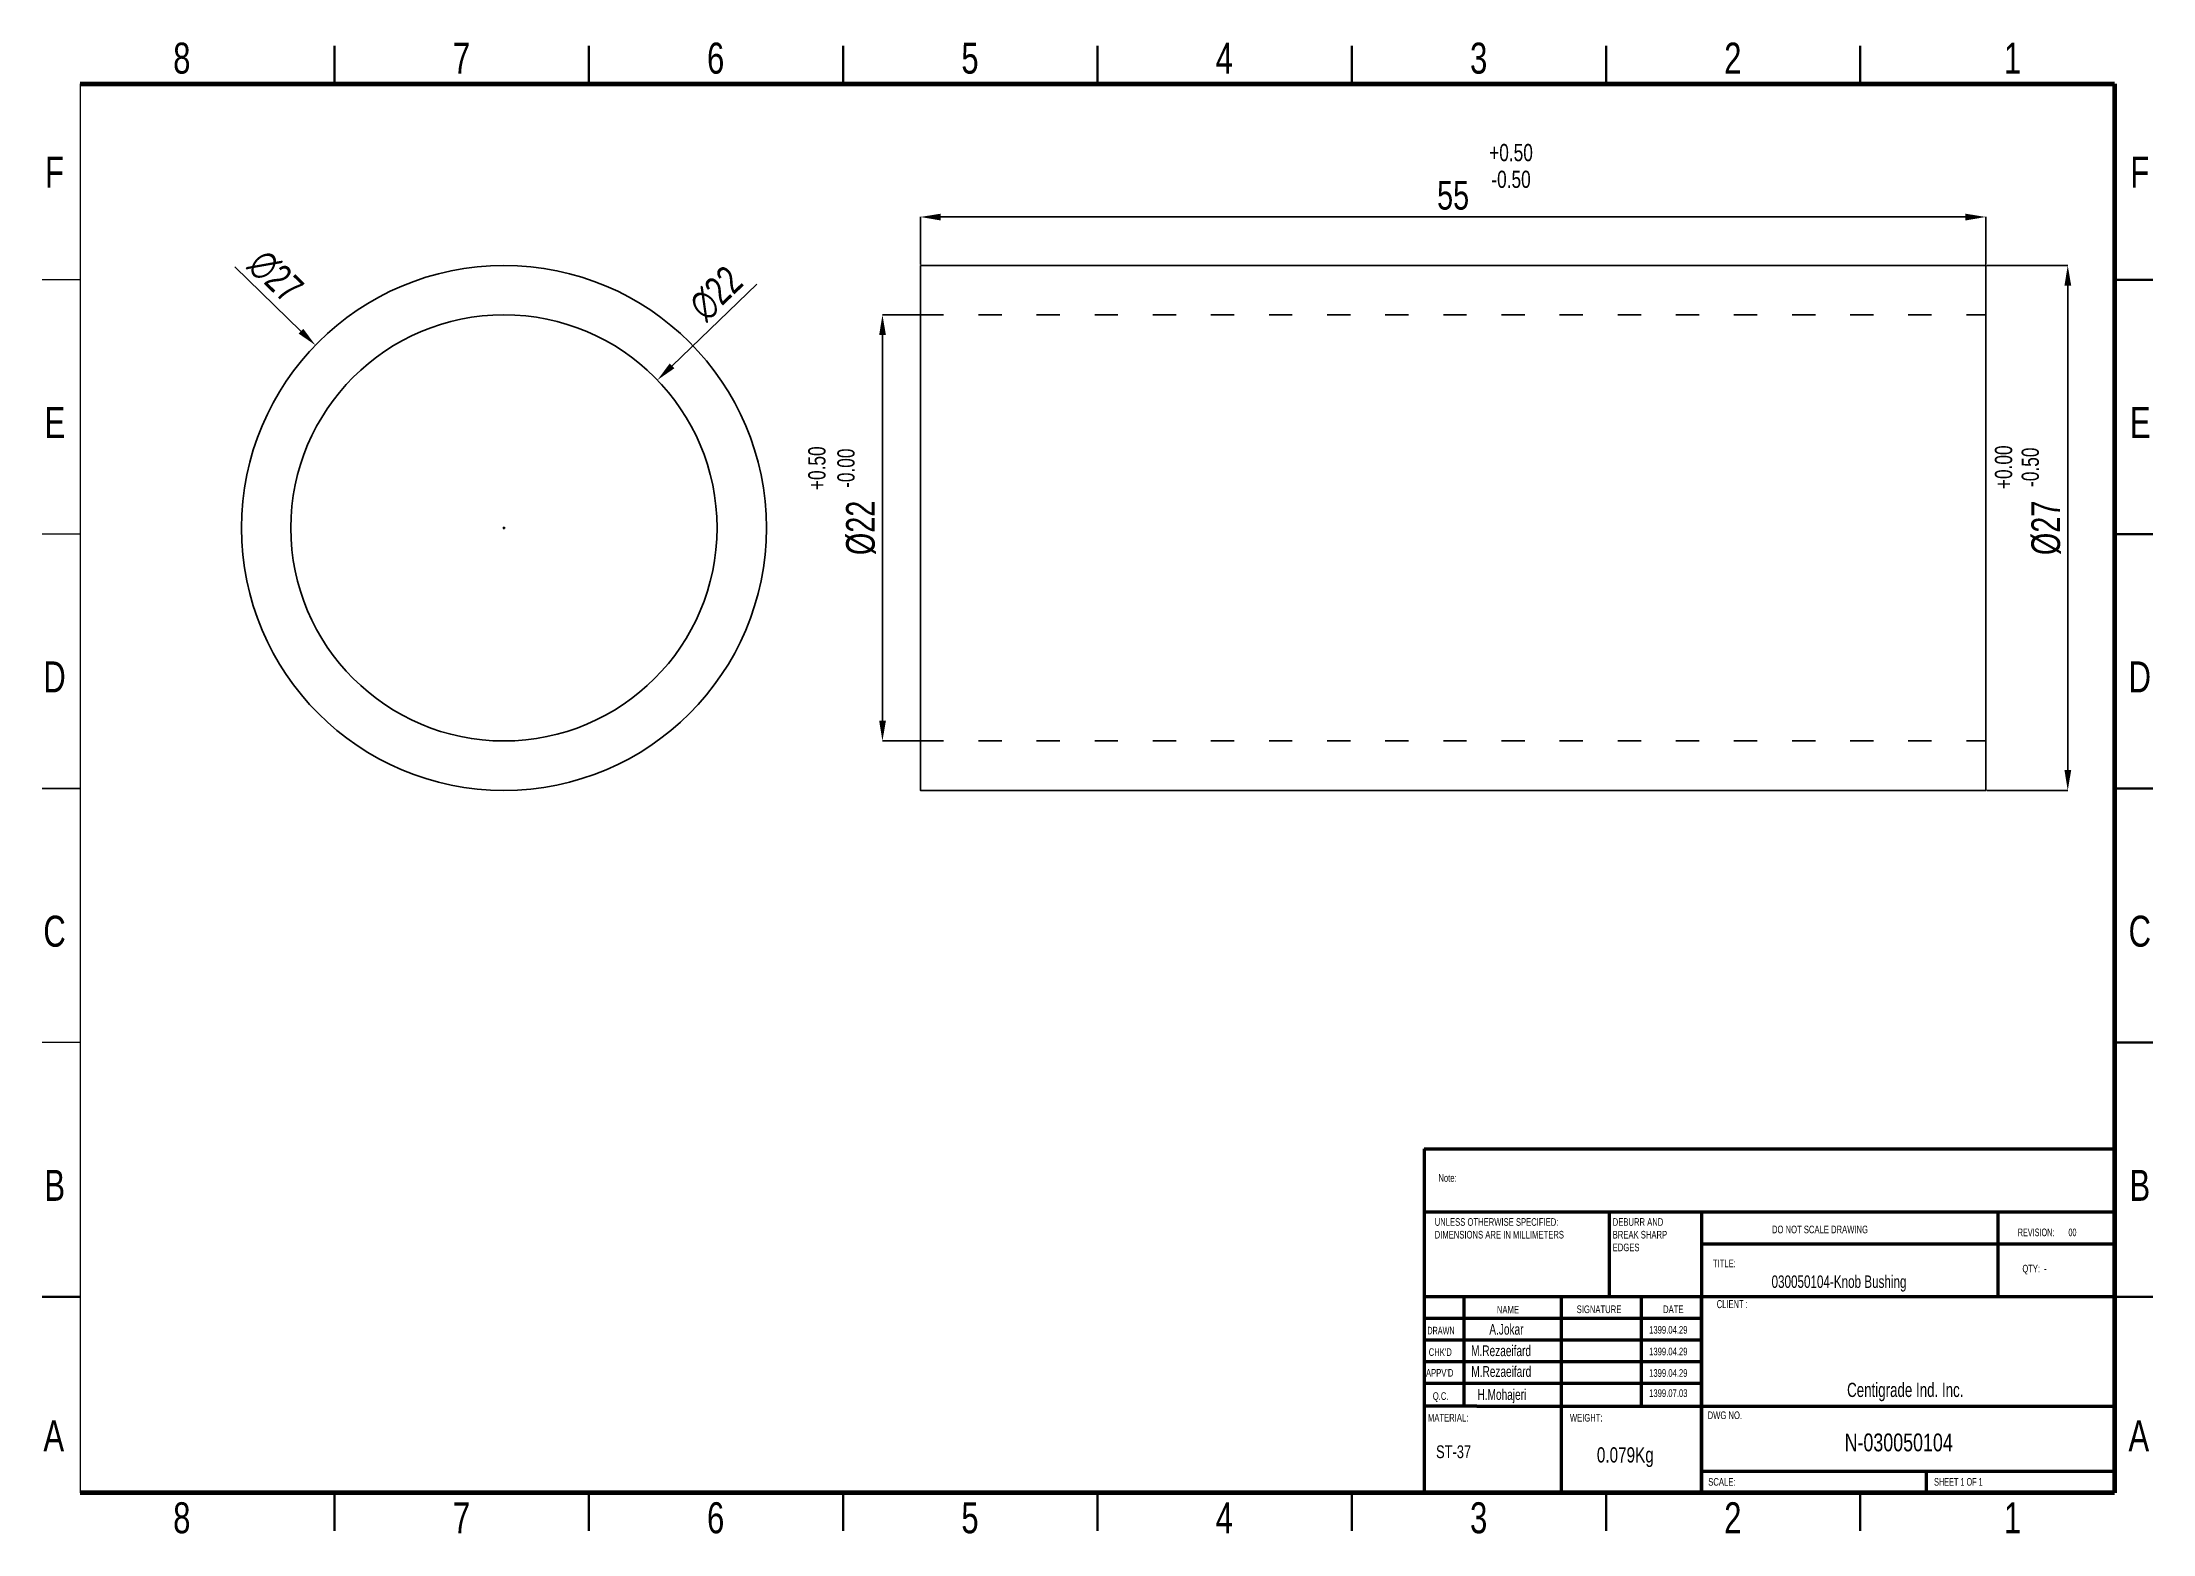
# Model space of a CAD drawing. Header units: millimetres. Extents: x 1035 to 1144, y 631 to 708.
import ezdxf

# ---------------------------------------------------------------- set-up
doc = ezdxf.new("R2010")
doc.units = ezdxf.units.MM
doc.header["$LTSCALE"] = 0.1
doc.linetypes.add('ACAD_ISO03W100', pattern=[30, 12, -18])
doc.styles.add('SLDTEXTSTYLE0', font='TXT', dxfattribs={"width": 0.75})
doc.styles.add('SLDTEXTSTYLE1', font='TXT', dxfattribs={"width": 0.686449})
doc.styles.add('SLDTEXTSTYLE2', font='TXT', dxfattribs={"width": 0.652778})
doc.styles.add('SLDTEXTSTYLE3', font='TXT', dxfattribs={"width": 0.692308})
doc.styles.add('SLDTEXTSTYLE4', font='TXT', dxfattribs={"width": 0.7})
doc.styles.add('SLDTEXTSTYLE5', font='TXT', dxfattribs={"width": 0.678571})
doc.dimstyles.new('SLDDIMSTYLE30', dxfattribs={"dimscale": 0.7, "dimtxt": 2.116667, "dimasz": 1.5, "dimexe": 0, "dimexo": 0.0625, "dimgap": 0.529167, "dimtad": 1, "dimdec": 0, "dimrnd": 1e-09, "dimzin": 12, "dimdsep": 46, "dimtxsty": 'SLDTEXTSTYLE0', "dimcen": 0.09, "dimadec": 0, "dimazin": 3, "dimtfac": 1, "dimtdec": 0, "dimtofl": 0, "dimtmove": 0, "dimatfit": 3, "dimfxl": 1, "dimfrac": 2, "dimtolj": 1, "dimtzin": 12, "dimarcsym": 0})

# ---------------------------------------------------------------- blocks, each defined once
blk = doc.blocks.new('SW_NOTE_62')
at = {"color": 0, "linetype": 'Continuous', "lineweight": 0, "char_height": 1.5, "attachment_point": 1, "style": 'SLDTEXTSTYLE0'}
for s, insert in [('UNLESS OTHERWISE SPECIFIED:', (0, 1.93)), ('DIMENSIONS ARE IN MILLIMETERS', (0, -0.57))]:
    blk.add_mtext(s, dxfattribs=dict(at, insert=insert))
blk = doc.blocks.new('SW_NOTE_63')
at = {"color": 0, "linetype": 'Continuous', "lineweight": 0, "char_height": 1.5, "attachment_point": 1, "style": 'SLDTEXTSTYLE0'}
for s, insert in [('DEBURR AND', (0, 1.93)), ('BREAK SHARP', (0, -0.57)), ('EDGES', (0, -3.07))]:
    blk.add_mtext(s, dxfattribs=dict(at, insert=insert))
blk = doc.blocks.new('*D3')
at = {"color": 0, "lineweight": -2, "transparency": 16777216}
for p, q in [((1080.27, 696.3), (1080.27, 698.76)), ((1081.32, 698.76), (1134.22, 698.76)), ((1135.27, 696.3), (1135.27, 698.76))]:
    blk.add_line(p, q, dxfattribs=at)
at = {"color": 0, "transparency": 16777216}
for points in [[(1081.32, 698.93), (1081.32, 698.58), (1080.27, 698.76)], [(1134.22, 698.93), (1134.22, 698.58), (1135.27, 698.76)]]:
    blk.add_solid(points, dxfattribs=at)
at = {"layer": 'Defpoints', "color": 0, "transparency": 16777216}
for p in [(1135.27, 698.76), (1080.27, 696.26), (1135.27, 696.26)]:
    blk.add_point(p, dxfattribs=at)
at = {"color": 0, "transparency": 16777216, "insert": (1107.77, 699.87), "char_height": 1.482, "attachment_point": 5, "style": 'SLDTEXTSTYLE0'}
blk.add_mtext('\\A1;55', dxfattribs=at)
blk = doc.blocks.new('*D4')
at = {"color": 0, "lineweight": -2, "transparency": 16777216}
for p, q in [((1044.87, 696.18), (1048.29, 692.87)), ((1058.71, 682.71), (1058.84, 682.71)), ((1058.77, 682.65), (1058.77, 682.77))]:
    blk.add_line(p, q, dxfattribs=at)
at = {"color": 0, "transparency": 16777216}
blk.add_solid([(1048.41, 692.99), (1048.17, 692.74), (1049.04, 692.14)], dxfattribs=at)
at = {"layer": 'Defpoints', "color": 0, "transparency": 16777216}
for p in [(1049.04, 692.14), (1068.5, 673.28)]:
    blk.add_point(p, dxfattribs=at)
at = {"color": 0, "transparency": 16777216, "insert": (1046.98, 695.69), "char_height": 1.482, "attachment_point": 5, "rotation": 315.8966, "style": 'SLDTEXTSTYLE0'}
blk.add_mtext('\\A1;∅27', dxfattribs=at)
blk = doc.blocks.new('*D5')
at = {"color": 0, "lineweight": -2, "transparency": 16777216}
for p, q in [((1071.82, 695.29), (1067.45, 691.07)), ((1058.71, 682.71), (1058.84, 682.71)), ((1058.77, 682.65), (1058.77, 682.77))]:
    blk.add_line(p, q, dxfattribs=at)
at = {"color": 0, "transparency": 16777216}
blk.add_solid([(1067.33, 691.2), (1067.57, 690.95), (1066.69, 690.34)], dxfattribs=at)
at = {"layer": 'Defpoints', "color": 0, "transparency": 16777216}
for p in [(1066.69, 690.34), (1050.86, 675.07)]:
    blk.add_point(p, dxfattribs=at)
at = {"color": 0, "transparency": 16777216, "insert": (1069.72, 694.81), "char_height": 1.482, "attachment_point": 5, "rotation": 43.9612, "style": 'SLDTEXTSTYLE0'}
blk.add_mtext('\\A1;∅22', dxfattribs=at)
blk = doc.blocks.new('*D6')
at = {"color": 0, "lineweight": -2, "transparency": 16777216}
for p, q in [((1080.23, 693.71), (1078.31, 693.71)), ((1078.31, 672.76), (1078.31, 692.66)), ((1080.23, 671.71), (1078.31, 671.71))]:
    blk.add_line(p, q, dxfattribs=at)
at = {"color": 0, "transparency": 16777216}
for points in [[(1078.14, 692.66), (1078.49, 692.66), (1078.31, 693.71)], [(1078.14, 672.76), (1078.49, 672.76), (1078.31, 671.71)]]:
    blk.add_solid(points, dxfattribs=at)
at = {"layer": 'Defpoints', "color": 0, "transparency": 16777216}
for p in [(1078.31, 693.71), (1080.27, 693.71), (1080.27, 671.71)]:
    blk.add_point(p, dxfattribs=at)
at = {"color": 0, "transparency": 16777216, "insert": (1077.2, 682.71), "char_height": 1.482, "attachment_point": 5, "rotation": 90, "style": 'SLDTEXTSTYLE0'}
blk.add_mtext('\\A1;%%C22', dxfattribs=at)
blk = doc.blocks.new('*D7')
at = {"color": 0, "lineweight": -2, "transparency": 16777216}
for p, q in [((1135.32, 696.26), (1139.5, 696.26)), ((1139.5, 670.21), (1139.5, 695.21)), ((1135.32, 669.16), (1139.5, 669.16))]:
    blk.add_line(p, q, dxfattribs=at)
at = {"color": 0, "transparency": 16777216}
for points in [[(1139.33, 695.21), (1139.68, 695.21), (1139.5, 696.26)], [(1139.33, 670.21), (1139.68, 670.21), (1139.5, 669.16)]]:
    blk.add_solid(points, dxfattribs=at)
at = {"layer": 'Defpoints', "color": 0, "transparency": 16777216}
for p in [(1135.27, 696.26), (1139.5, 696.26), (1135.27, 669.16)]:
    blk.add_point(p, dxfattribs=at)
at = {"color": 0, "transparency": 16777216, "insert": (1138.39, 682.71), "char_height": 1.482, "attachment_point": 5, "rotation": 90, "style": 'SLDTEXTSTYLE0'}
blk.add_mtext('\\A1;%%C27', dxfattribs=at)

msp = doc.modelspace()

# ---------------------------------------------------------------- linework, layer by layer
at = {"linetype": 'Continuous', "lineweight": 35}
for p, q in [((1050.03, 705.63), (1050.03, 707.6)), ((1063.16, 705.63), (1063.16, 707.6)), ((1076.28, 705.63), (1076.28, 707.6)), ((1089.41, 707.6), (1089.41, 705.63)), ((1089.41, 705.63), (1089.41, 707.6)), ((1102.54, 705.63), (1102.54, 707.6)), ((1115.67, 705.63), (1115.67, 707.6)), ((1128.79, 705.63), (1128.79, 707.6)), ((1141.92, 695.52), (1143.89, 695.52)), ((1141.92, 682.39), (1143.89, 682.39)), ((1143.89, 669.26), (1141.92, 669.26)), ((1141.92, 669.26), (1143.89, 669.26)), ((1141.92, 656.14), (1143.89, 656.14)), ((1036.9, 643.01), (1034.93, 643.01)), ((1141.92, 643.01), (1143.89, 643.01)), ((1050.03, 632.9), (1050.03, 630.93)), ((1063.16, 632.9), (1063.16, 630.93)), ((1076.28, 632.9), (1076.28, 630.93)), ((1089.41, 630.93), (1089.41, 632.9)), ((1089.41, 632.9), (1089.41, 630.93)), ((1102.54, 632.9), (1102.54, 630.93)), ((1115.67, 632.9), (1115.67, 630.93)), ((1128.79, 632.9), (1128.79, 630.93))]:
    msp.add_line(p, q, dxfattribs=at)
at = {"linetype": 'Continuous', "lineweight": 70}
for p, q in [((1036.9, 705.63), (1141.92, 705.63)), ((1141.92, 705.63), (1141.92, 632.9)), ((1141.92, 632.9), (1036.9, 632.9))]:
    msp.add_line(p, q, dxfattribs=at)
at = {"lineweight": 20}
msp.add_line((1036.9, 705.63), (1036.9, 632.9), dxfattribs=at)
at = {"linetype": 'Continuous', "lineweight": 20}
for p, q in [((1036.9, 695.52), (1034.93, 695.52)), ((1036.9, 682.39), (1034.93, 682.39)), ((1034.93, 669.26), (1036.9, 669.26)), ((1036.9, 669.26), (1034.93, 669.26)), ((1036.9, 656.14), (1034.93, 656.14))]:
    msp.add_line(p, q, dxfattribs=at)
at = {"linetype": 'ACAD_ISO03W100'}
for p, q in [((1080.27, 693.71), (1135.27, 693.71)), ((1080.27, 671.71), (1135.27, 671.71))]:
    msp.add_line(p, q, dxfattribs=at)
at = {"linetype": 'Continuous', "lineweight": 50}
for p, q in [((1106.27, 650.65), (1141.92, 650.65)), ((1106.27, 650.65), (1106.27, 647.41)), ((1106.27, 647.41), (1141.92, 647.41)), ((1106.27, 647.41), (1106.27, 632.97)), ((1115.82, 647.41), (1115.82, 643.01)), ((1120.6, 647.41), (1120.6, 632.9)), ((1135.91, 643.01), (1135.91, 647.41)), ((1141.92, 645.73), (1120.6, 645.73)), ((1141.92, 643.01), (1106.27, 643.01)), ((1108.32, 643.01), (1108.32, 637.37)), ((1113.35, 643.01), (1113.35, 632.97)), ((1117.48, 643.01), (1117.48, 637.37)), ((1120.6, 632.97), (1120.6, 643.01)), ((1120.6, 641.89), (1106.27, 641.89)), ((1120.6, 640.78), (1106.27, 640.78)), ((1120.6, 639.66), (1106.27, 639.66)), ((1120.6, 638.55), (1106.27, 638.55)), ((1109, 637.37), (1106.27, 637.37)), ((1109, 637.37), (1141.92, 637.37)), ((1120.6, 634.02), (1141.92, 634.02)), ((1132.21, 632.9), (1132.21, 634.02))]:
    msp.add_line(p, q, dxfattribs=at)
msp.add_lwpolyline([(1080.27, 696.26), (1080.27, 669.16), (1135.27, 669.16), (1135.27, 696.26)], close=True)
for radius in [13.55, 11]:
    msp.add_circle((1058.77, 682.71), radius)

# ---------------------------------------------------------------- block references
at = {"linetype": 'Continuous', "lineweight": 0, "xscale": 0.2625474665423856, "yscale": 0.2625474665423856, "zscale": 0.2625474665423856}
for name, p in [('SW_NOTE_62', (1106.82, 646.57)), ('SW_NOTE_63', (1116.01, 646.57))]:
    msp.add_blockref(name, p, dxfattribs=at)

# ---------------------------------------------------------------- texts
at = {"linetype": 'Continuous', "lineweight": 0}
for s, insert, char_height, attachment_point, style in [('8', (1042.14, 707.76), 1.6, 2, 'SLDTEXTSTYLE0'), ('7', (1056.58, 707.76), 1.6, 2, 'SLDTEXTSTYLE0'), ('6', (1069.7, 707.76), 1.6, 2, 'SLDTEXTSTYLE0'), ('5', (1082.83, 707.76), 1.6, 2, 'SLDTEXTSTYLE0'), ('4', (1095.96, 707.76), 1.6, 2, 'SLDTEXTSTYLE0'), ('3', (1109.09, 707.76), 1.6, 2, 'SLDTEXTSTYLE0'), ('2', (1122.21, 707.76), 1.6, 2, 'SLDTEXTSTYLE0'), ('1', (1136.65, 707.76), 1.6, 2, 'SLDTEXTSTYLE0'), ('F', (1035.57, 701.88), 1.6, 2, 'SLDTEXTSTYLE0'), ('F', (1143.22, 701.88), 1.6, 2, 'SLDTEXTSTYLE0'), ('E', (1143.24, 688.95), 1.6, 2, 'SLDTEXTSTYLE0'), ('D', (1143.22, 675.82), 1.6, 2, 'SLDTEXTSTYLE0'), ('C', (1143.22, 662.69), 1.6, 2, 'SLDTEXTSTYLE0'), ('B', (1143.22, 649.57), 1.6, 2, 'SLDTEXTSTYLE0'), ('Note:', (1107.01, 649.35), 0.394, 1, 'SLDTEXTSTYLE0'), ('DO NOT SCALE DRAWING', (1124.23, 646.69), 0.3938, 1, 'SLDTEXTSTYLE0'), ('REVISION:       00', (1136.92, 646.54), 0.3938, 1, 'SLDTEXTSTYLE2'), ('TITLE:', (1121.18, 644.94), 0.394, 1, 'SLDTEXTSTYLE0'), ('030050104-Knob Bushing ', (1124.21, 644.12), 0.6432, 1, 'SLDTEXTSTYLE4'), ('QTY:  -', (1137.16, 644.67), 0.394, 1, 'SLDTEXTSTYLE5'), ('CLIENT :', (1121.38, 642.85), 0.417, 1, 'SLDTEXTSTYLE4'), ('NAME', (1110.03, 642.55), 0.394, 1, 'SLDTEXTSTYLE0'), ('SIGNATURE', (1114.15, 642.57), 0.394, 1, 'SLDTEXTSTYLE0'), ('DATE', (1118.61, 642.57), 0.394, 1, 'SLDTEXTSTYLE0'), ('DRAWN', (1106.44, 641.47), 0.394, 1, 'SLDTEXTSTYLE1'), ('A.Jokar', (1109.64, 641.62), 0.556, 1, 'SLDTEXTSTYLE4'), ('1399.04.29', (1117.89, 641.51), 0.394, 1, 'SLDTEXTSTYLE0'), ("CHK'D", (1106.51, 640.36), 0.394, 1, 'SLDTEXTSTYLE0'), ('M.Rezaeifard', (1108.7, 640.51), 0.5557, 1, 'SLDTEXTSTYLE4'), ('1399.04.29', (1117.89, 640.39), 0.394, 1, 'SLDTEXTSTYLE0'), ("APPV'D", (1106.37, 639.29), 0.394, 1, 'SLDTEXTSTYLE0'), ('M.Rezaeifard', (1108.71, 639.44), 0.5557, 1, 'SLDTEXTSTYLE4'), ('1399.04.29', (1117.89, 639.28), 0.394, 1, 'SLDTEXTSTYLE0'), ('Centigrade Ind. Inc.', (1128.11, 638.58), 0.7351, 1, 'SLDTEXTSTYLE4'), ('Q.C.', (1106.72, 638.09), 0.394, 1, 'SLDTEXTSTYLE0'), ('H.Mohajeri', (1109.03, 638.25), 0.556, 1, 'SLDTEXTSTYLE4'), ('1399.07.03', (1117.89, 638.24), 0.394, 1, 'SLDTEXTSTYLE0'), ('A', (1035.53, 636.64), 1.6, 2, 'SLDTEXTSTYLE0'), ('MATERIAL:', (1106.47, 636.97), 0.394, 1, 'SLDTEXTSTYLE0'), ('WEIGHT:', (1113.8, 636.97), 0.393, 1, 'SLDTEXTSTYLE0'), ('DWG NO.', (1120.91, 637.1), 0.394, 1, 'SLDTEXTSTYLE0'), ('A', (1143.17, 636.64), 1.6, 2, 'SLDTEXTSTYLE0'), ('0.079Kg', (1115.19, 635.25), 0.787, 1, 'SLDTEXTSTYLE0'), ('N-030050104', (1127.98, 635.96), 0.9189, 1, 'SLDTEXTSTYLE0'), ('SCALE:', (1120.94, 633.66), 0.394, 1, 'SLDTEXTSTYLE0'), ('SHEET 1 OF 1', (1132.6, 633.66), 0.3938, 1, 'SLDTEXTSTYLE3'), ('8', (1042.14, 632.41), 1.6, 2, 'SLDTEXTSTYLE0'), ('7', (1056.58, 632.41), 1.6, 2, 'SLDTEXTSTYLE0'), ('6', (1069.7, 632.41), 1.6, 2, 'SLDTEXTSTYLE0'), ('5', (1082.83, 632.41), 1.6, 2, 'SLDTEXTSTYLE0'), ('4', (1095.96, 632.41), 1.6, 2, 'SLDTEXTSTYLE0'), ('3', (1109.09, 632.41), 1.6, 2, 'SLDTEXTSTYLE0'), ('2', (1122.21, 632.41), 1.6, 2, 'SLDTEXTSTYLE0'), ('1', (1136.65, 632.41), 1.6, 2, 'SLDTEXTSTYLE0')]:
    msp.add_mtext(s, dxfattribs=dict(at, insert=insert, char_height=char_height, attachment_point=attachment_point, style=style))
at = {"color": 7, "linetype": 'Continuous', "lineweight": 18, "char_height": 0.889, "attachment_point": 2, "style": 'SLDTEXTSTYLE0'}
for s, insert in [('\\A1;+0.50', (1110.76, 702.53)), ('\\A1;-0.50', (1110.76, 701.15))]:
    msp.add_mtext(s, dxfattribs=dict(at, insert=insert))
at = {"linetype": 'Continuous', "lineweight": 20, "char_height": 1.6, "attachment_point": 2, "style": 'SLDTEXTSTYLE0'}
for s, insert in [('E', (1035.59, 688.95)), ('D', (1035.57, 675.82)), ('C', (1035.57, 662.69)), ('B', (1035.58, 649.57))]:
    msp.add_mtext(s, dxfattribs=dict(at, insert=insert))
at = {"color": 7, "linetype": 'Continuous', "lineweight": 18, "char_height": 0.889, "attachment_point": 2, "rotation": 90, "style": 'SLDTEXTSTYLE0'}
for s, insert in [('\\A1;+0.50', (1074.48, 685.79)), ('\\A1;-0.00', (1075.98, 685.79)), ('\\A1;+0.00', (1135.74, 685.84)), ('\\A1;-0.50', (1137.12, 685.84))]:
    msp.add_mtext(s, dxfattribs=dict(at, insert=insert))
at = {"color": 7, "linetype": 'Continuous', "lineweight": 0, "insert": (1106.89, 635.35), "char_height": 0.662, "attachment_point": 1, "style": 'SLDTEXTSTYLE0'}
msp.add_mtext('ST-37', dxfattribs=at)

# ---------------------------------------------------------------- dimensions: what is measured, and where the dimension line sits
dim = msp.add_linear_dim(base=(1135.27, 698.76), p1=(1080.27, 696.26), p2=(1135.27, 696.26), dimstyle='SLDDIMSTYLE30')
dim.commit()
dim.dimension.update_dxf_attribs({"geometry": '*D3', "text_midpoint": (1107.77, 699.87)})
dim = msp.add_diameter_dim_2p(p1=(1068.5, 673.28), p2=(1049.04, 692.14), dimstyle='SLDDIMSTYLE30')
dim.commit()
dim.dimension.update_dxf_attribs({"geometry": '*D4', "text_midpoint": (1046.98, 695.69)})
dim = msp.add_diameter_dim_2p(p1=(1050.86, 675.07), p2=(1066.69, 690.34), dimstyle='SLDDIMSTYLE30')
dim.commit()
dim.dimension.update_dxf_attribs({"geometry": '*D5', "text_midpoint": (1070.49, 694.01), "dimtype": 163})
for base, p1, p2, picture, middle in [((1139.5, 696.26), (1135.27, 669.16), (1135.27, 696.26), '*D7', (1138.39, 682.71)), ((1078.31, 693.71), (1080.27, 671.71), (1080.27, 693.71), '*D6', (1077.2, 682.71))]:
    dim = msp.add_linear_dim(base=base, p1=p1, p2=p2, angle=90, text='%%C<>', dimstyle='SLDDIMSTYLE30')
    dim.commit()
    dim.dimension.update_dxf_attribs({"geometry": picture, "text_midpoint": middle})

doc.saveas('drawing.dxf')
